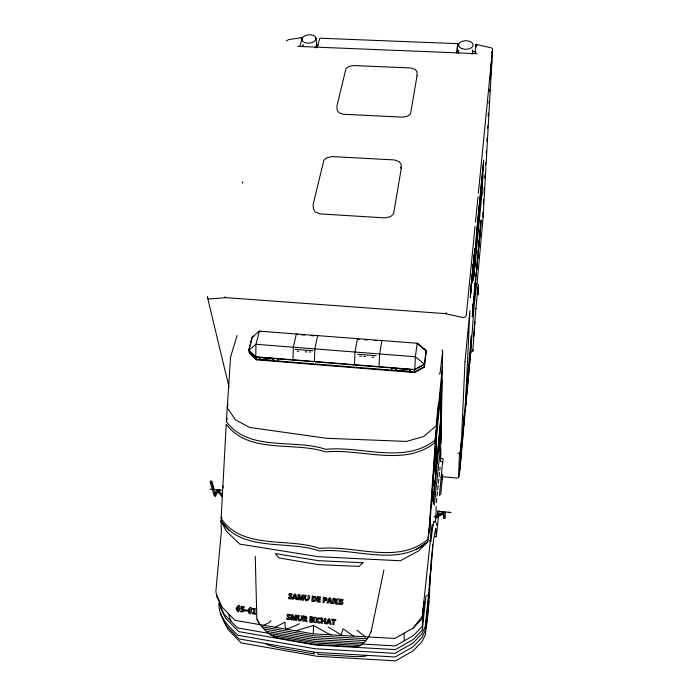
<?xml version="1.0" encoding="UTF-8"?>
<svg xmlns="http://www.w3.org/2000/svg" width="696" height="696" viewBox="0 0 696 696"><rect width="100%" height="100%" fill="white"/><g stroke="black" fill="none" stroke-linecap="round" stroke-linejoin="round"><path stroke-width="1.04" d="M431.564 506.74L431.581 503.652M432.277 501.329L432.338 492.725L436.453 435.026L441.316 390.665L440.507 422.037L437.845 453.192M432.512 491.402L432.634 500.798L432.842 499.902M431.015 527.646L430.946 536.277L432.216 524.48M436.175 468.66L436.601 433.338M436.027 516.223L436.148 506.357M435.87 471.601L436.375 436.131M219.127 603.771L224.26 614.333L237.51 627.914L314.818 641.364L395.25 645.949L413.337 635.657L422.255 626.426L424.073 601.353L422.194 618.761L413.154 628.079L394.832 638.458L313.339 633.865L313.487 625.399L295.852 630.846M440.881 449.111L440.716 458.507L442.978 458.707L442.9 462.144M440.994 443.117L442.639 351.428L442.038 349.905M442.282 479.727L442.334 477.334L440.855 477.195M442.647 474.333L440.716 494.795M445.388 512.021L445.127 518.537L443.77 518.398L444.013 511.891M317.306 47.18L319.777 38.21L457.75 43.665L457.289 52.861M292.973 359.788L293.312 347.2L296.357 333.984L297.897 334.558M473.576 302.856L473.55 303.969L473.854 297.096L472.932 310.52L473.672 299.715L473.393 304.222M470.713 290.841L470.653 294.147L471.418 282.933L470.957 290.971L471.209 285.673L471.148 286.796M314.444 361.511L314.853 348.887L317.68 335.62M479.005 245.053L478.961 246.236L479.309 239.172L477.821 258.451L478.587 248.42M434.226 536.564L436.34 536.773L435.774 528.621C428.588 561.211 431.372 595.315 426.135 627.957M432.573 549.005L432.747 544.707M354.49 364.713L355.021 352.037L357.448 338.674L359.04 339.483M435.94 434.382L436 433.008L434.887 442.743C403.637 467.329 361.355 448.233 325.676 451.939C293.973 441.16 249.029 454.688 226.226 424.221L221.137 518.459C242.6 550.223 288.214 537.225 319.647 548.439C354.986 544.898 397.486 564.987 427.979 539.296L429.084 529.221M475.916 47.459L476.047 44.396L490.697 47.676L492.02 48.189L492.559 49.268L486.043 165.161M441.847 476.656L456.985 478.065L458.473 477.517L459.517 452.948L460.352 451.408L461.578 438.289M459.821 470.174L461.396 442.525M460.195 466.146L464.502 414.32L464.006 424.917M470.705 290.885L470.322 297.505L470.861 288.692L470.8 291.737L470.87 290.502M379.059 366.679L379.668 353.968L381.852 340.544M471.671 280.932L471.262 287.796L472.393 273.754L472.262 274.842M471.671 283.585L472.567 271.527L472.175 278.252M472.192 275.607L471.992 279.714L472.114 278.417M474.193 255.797L474.246 254.762L474.324 256.285L474.785 248.246L473.88 260.8M441.22 414.303L439.733 437.662L433.234 504.113M466.329 398.738L466.477 395.58L466.015 400.591M467.138 381.947L466.511 390.247M472.697 272.414L473.045 267.499L472.993 268.691M472.828 269.752L472.897 268.308M472.888 271.022L472.949 269.848L472.488 275.146L473.193 264.689L473.132 265.889M473.584 263.297L473.532 264.428L473.785 261.766M473.637 262.731L473.993 256.963M474.054 256.398L474.107 255.258L473.845 257.92M475.124 285.665L475.072 287.378L476.029 274.033L475.847 275.947M474.176 270.579L473.872 275.703L474.411 267.725L474.368 268.63M470.009 358.927L470.609 351.028M470.87 341.84L470.705 345.164L471.14 340.457M470.47 354.377L471.41 335.733L466.659 386.993L465.763 405.22L470.444 354.247M477.447 259.625L476.925 267.951L477.465 261.557M477.604 258.695L477.178 264.645M483.52 162.76L483.546 161.898L480.075 197.56L479.309 212.115L482.824 175.696M475.794 278.513L475.438 283.837M479.875 236.562L480.597 225.513L480.301 228.601M482.006 191.687L481.85 193.679M482.885 212.219L483.102 217.474L477.03 284.133M483.346 203.885L483.581 199.717M484.068 190.913L484.251 187.676M484.79 177.941L484.973 174.696M485.46 166.048L485.634 162.803M486.182 153.068L486.295 150.91M486.843 141.175L487.026 137.93M487.565 128.203L487.687 126.037M488.227 116.31L488.409 113.065M488.949 103.33L489.07 101.172M489.61 91.437L489.732 89.271M490.332 78.465L490.454 76.299M491.054 65.485L491.176 63.327M491.724 53.592L491.837 51.426M483.102 217.474L485.93 167.171M473.323 264.506L473.254 266.472L473.55 263.48L473.08 268.691L473.402 263.384M458.473 477.517L459.282 476.003L470.74 352.159L473.985 307.467L476.647 283.35M474.515 292.172L474.428 293.686L474.524 289.988L473.854 300.715L475.185 282.959M474.855 287.657L474.933 286.291L474.602 292.746L475.542 279.166L475.272 284.768L475.394 283.629M470.74 352.159L472.819 351.193L474.863 321.717M429.101 529.926L436.131 431.015L435.078 440.142C403.802 464.702 361.529 445.631 325.841 449.338C294.121 438.576 249.203 452.113 226.365 421.68L230.541 357.187L237.101 335.507M476.49 234.978L475.777 248.846L479.17 213.646L479.927 199.1L476.543 234.143M478.848 246.149L479.126 241.695L478.735 247.906M432.703 486.687L437.279 424.403M473.263 264.68L473.402 262.74M476.455 234.778L476.49 234.256M481.832 194.401L483.668 160.097L476.603 232.76L474.785 268.16L481.797 194.436M476.656 269.874L476.864 266.246L476.099 276.747L477.056 263.497L476.516 268.847M432.486 551.154L429.127 590.382M473.741 336.429L475.498 313.505M481.815 194.193L481.632 196.838M429.745 523.27L430.398 515.083M473.445 262.81L473.785 258.668L473.489 262.262M435.931 432.503L442.36 366.766M476.551 271.223L476.351 273.424M475.507 313.713L475.933 308.432M473.628 276.495L473.75 275.12L473.445 280.218L473.915 272.841L473.672 275.599M475.925 308.894L477.43 292.076M472.819 351.193L472.975 349.435M477.343 260.034L477.795 255.267L477.352 261.4M480.231 230.002L480.292 229.341M480.179 232.76L480.24 232.107M482.693 178.106L475.655 251.23L474.916 266.377L474.985 265.829M491.863 60.682L490.236 78.918L491.637 64.597M471.575 281.332L471.966 277.269M473.793 259.06L473.845 258.494M471.549 283.559L471.827 280.079M473.785 261.2L474.019 259.364M475.072 226.374L466.285 315.349L465.302 316.985L463.501 317.594L444.848 313.591L226.139 297.671L209.078 298.984L207.669 298.166L207.408 296.496M475.472 222.285L477.987 196.89M478.343 193.236L492.559 49.268M477.291 294.017L478.396 284.473L477.952 294.773L478.187 286.961L477.621 290.641M438.445 403.123L436.122 425.891L423.855 436.418L406.586 441.412L326.598 438.289L249.629 427.457L235.465 419.819L227.244 407.786L227.905 404.646M434.922 481.797L440.377 422.637L441.151 392.527L440.829 393.727M429.258 592.078L425.23 630.445L421.933 637.553L413.102 646.758L395.206 656.989L315.619 652.378L239.111 638.937L225.982 625.391L220.893 614.864L220.693 612.758M437.366 514.814L437.819 510.499M439.411 495.387L442.656 461.744L440.394 461.535L440.559 452.156L439.22 451.13M428.866 601.187L425.378 634.5L422.115 641.555L413.372 650.682L395.659 660.843L316.863 656.25L241.086 642.887L228.07 629.445L223.016 618.979M436.34 536.773L438.471 516.328M438.697 514.17L439.028 510.942M430.954 534.859L422.289 616.221L413.154 628.079M436.314 502.66L436.775 498.353M437.001 496.196L437.462 491.889M437.688 489.74L438.149 485.425M438.376 483.276L438.837 478.97M439.072 476.812L439.524 472.506M439.759 470.357L440.098 467.12M435.331 522.365L435.896 516.98M429.641 584.657L425.221 626.696L421.898 633.83L413.015 643.069L394.997 653.353L314.897 648.742L237.901 635.257C229.036 626.661 218.135 616.882 218.962 603.371M434.295 505.174L440.664 446.171L441.829 379.668L436.679 426.779L429.423 532.101L429.65 530.048M221.789 517.833L221.006 520.956L226.235 531.091L239.737 544.098L318.455 556.704L400.365 560.758L418.748 550.78L427.796 541.845L430.38 518.25M429.989 526.95L430.441 522.827M432.764 501.512L434.922 480.901M474.977 53.601L476.047 44.396L477.36 44.901M475.507 53.601L475.751 51.556L472.54 51.426M442.639 351.428L439.95 373.996L439.306 373.952M480.249 232.412L481.127 219.945L479.24 243.287L480.11 230.872L479.648 237.11L479.918 233.412L479.866 236.64M426.074 353.681L426.065 350.619L417.191 343.25L259.39 331.148L252.204 337.142L248.759 350.219L249.385 353.237L256.372 359.832L414.685 372.551L424.36 367.166L426.074 353.133M456.515 52.844L457.75 43.665M401.27 168.476L393.553 213.829L390.621 216.613L384.992 217.891L320.073 213.898L315.192 211.984L313.487 208.957L313.043 205.024L323.84 160.271L326.781 157.74L332.175 156.565L394.415 159.941L399.286 161.689L401.174 164.508L401.27 168.476L400.33 167.066M371.072 632.046L383.914 569.928M221.137 518.459L221.624 516.519M210.409 480.788L210.088 481.997L214.238 495.952L215.525 496.074L217.718 491.698M226.365 421.68L227.209 418.54M302.586 46.562L303.169 44.57M299.793 46.467L302.421 37.523L288.605 39.611L286.247 40.994M242.373 183.17L242.774 181.865M341.127 635.431L343.006 628.732L353.577 636.135M370.951 631.881C368.036 638.754 362.129 648.072 353.22 646.636L315.427 644.479L278.722 638.067C269.317 636.57 260.878 626.818 256.833 618.996L255.267 556.417M443.77 518.398L443.082 513.622M214.864 493.116L216.995 489.575M215.612 494.125L217.526 491.037L222.276 496.178M270.918 620.588L269.5 622.328L263.775 625.304M359.641 356.161L361.459 356.3M363.79 356.483L365.426 356.483M372.09 357.144L373.909 357.283M313.339 633.865L235.048 620.336L221.65 606.66L216.186 593.497L215.891 590.956L221.432 530.752L221.006 520.956C242.434 552.755 288.066 539.774 319.49 550.997C354.664 547.369 397.051 567.588 427.431 542.045M415.834 549.64L427.796 541.845M435.4 518.45L443.039 513.726M435.4 517.693L443.1 512.969L443.909 516.406M424.36 366.627L414.677 372.012L256.259 359.301L249.272 352.698M256.372 359.832L255.763 356.813L255.98 344.276L415.364 356.77L424.351 364.121L414.642 369.524L255.763 356.813L248.759 350.219L255.98 344.276L259.39 331.148L261.217 331.748M428.588 594.732L425.926 596.211L422.289 630.176L413.424 639.372L395.459 649.612L315.54 645.035L238.711 631.62L225.53 618.091L220.432 607.565M433.947 516.937L442.891 512.247M254.014 336.212L252.204 337.142L248.811 350.462L255.815 357.065L414.642 369.767L424.351 364.373L426.065 350.619L417.191 343.25L415.364 356.77L414.685 372.551M275.094 627.261L285.064 622.189L285.029 626.417L286.291 629.193M299.245 623.79L290.493 627.853L285.16 629.001M297.088 351.097L298.732 351.358M305.257 351.741L306.892 352.002M309.337 352.063L310.573 352.054M367.375 655.38L364.974 656.276L356.674 656.676L318.185 654.44L317.611 652.5M457.985 453.505L459.517 452.948M444.848 313.591L446.658 312.983M335.255 601.44L336.125 601.005A1.409 1.357 69.8 0 0 336.473 600.378L335.89 598.821L332.966 598.299L332.531 603.502L333.68 603.632L334.15 601.675L335.481 603.832L338.848 604.198L339.274 598.995L337.282 598.778L336.847 603.98L335.255 601.457M300.985 37.906L302.421 37.523M316.115 45.092L318.272 45.179M297.853 46.388L477.004 53.679M367.227 638.78L313.713 635.761L261.94 626.8M365.417 640.546L314.087 637.64L264.393 629.027M360.598 645.583L315.123 642.921L271.066 635.309M363.843 642.452L314.453 639.511L266.672 631.342M301.49 334.863L304.648 335.107M310.964 335.594L314.122 335.837M364.608 339.709L367.819 339.961M374.231 340.448L377.441 340.701M294.974 349.331L313.061 350.758M357.666 354.264L376.049 355.708M448.433 512.317L451.008 512.543L438.941 511.377L440.977 511.595M217.161 489.871L221.311 490.254L210.105 489.184M331.522 634.891L327.633 633.377L313.487 625.399M265.533 643.582L268.482 645.079L276.999 647.419L314.348 653.996L313.678 652.039M342.319 635.5L328.216 627.061M224.712 296.844L226.139 297.671M429.467 540.688L430.894 541.732L432.486 528.281L434.034 521.069L434.243 522.043M356.952 630.306L365.444 636.797M426.074 350.871L418.061 344.015M218.422 490.445L222.25 494.212M217.778 491.811L222.494 496.935M221.267 521.208L229.297 530.587M216.482 596.02L221.65 606.66M257.102 619.17L259.478 624.556M484.007 192L484.477 193.088M228.314 613.463L230.855 621.093M215.525 496.074L211.401 482.119L211.723 480.919L214.272 489.592M207.669 298.166L229.001 386.976M436.262 522.835L436.757 525.245M259.138 357.335L259.582 359.562M273.119 358.449L273.528 360.685M277.956 358.84L278.348 361.067M222.755 485.747L223.025 487.835M316.019 38.141L316.637 44.709A7.038 4.15 -5.3 0 1 315.07 47.85M391.744 367.94L391.831 370.176M404.019 633.247L404.324 640.79M395.815 368.262L395.902 370.507M410.283 369.419L410.327 371.664M424.351 364.121L424.36 367.166M431.564 557.348A25.3 1.053 -85.1 0 1 431.25 562.142M431.102 564.238A25.3 1.053 -85.1 0 1 429.824 579.089M429.519 582.021A25.3 1.053 -85.1 0 1 429.119 585.684M316.419 45.692A7.03 4.15 -5.3 0 1 316.767 47.815M302.656 46.328A7.038 4.15 -5.3 0 1 302.734 45.24M458.394 53.401A7.195 4.289 -0.3 0 1 458.786 52.304M472.636 52.87A7.195 4.289 -0.3 0 1 472.749 53.983M472.123 49.764A7.212 4.289 -0.3 0 1 471.61 54.053M458.551 52.478A7.212 4.289 -0.3 0 1 458.838 50.26M342.937 602.875C343.354 605.128 338.517 605.137 339.457 602.893A2.262 2.184 69.2 0 0 340.448 603.502C343.859 604.032 335.411 597.507 343.015 599.517L342.919 600.596L341.745 600.109L340.849 600.535L342.937 602.875M472.567 312.147L472.793 310.851L472.332 316.828L473.237 303.769L472.567 312.147M326.99 598.934L326.337 600.526L324.275 600.787L324.127 602.579L322.988 602.458L323.423 597.264L326.041 597.655L326.99 598.934M290.197 617.996C290.615 620.24 285.812 620.24 286.752 618.005A2.245 2.166 73.8 0 0 287.735 618.613C291.102 619.144 282.767 612.637 290.284 614.646L289.928 615.542A2.393 2.305 73.7 0 0 289.031 615.238L288.188 615.908L290.197 617.996M291.972 597.281C292.39 599.517 287.596 599.534 288.527 597.298A2.245 2.166 74.6 0 0 289.51 597.908C292.868 598.429 284.551 591.957 292.05 593.949L291.963 595.028L290.798 594.532L289.91 594.967L291.972 597.281M316.515 620.214C315.662 622.476 320.421 624.59 320.369 621.885A2.427 2.34 70.7 0 1 319.438 622.102L318.037 621.511L317.898 619.57A1.505 1.453 70.7 0 1 318.524 618.892L320.595 619.17L320.691 618.048L317.872 617.978L316.515 620.214M315.332 598.586L314.801 600.135L313.035 600.404L313.313 597.116L314.792 597.516L315.332 598.586M316.532 598.464C316.941 601.109 313.87 602.075 311.817 601.231L312.252 596.037L315.653 596.768L316.532 598.464M438.959 447.841L438.924 450.312L440.394 434.73L438.959 447.841M304.735 598.238C304.865 603.406 311.26 599.648 309.163 595.706L308.032 595.576C309.485 601.353 303.743 600.613 306.136 595.367L304.996 595.245L304.735 598.238M297.914 618.413C298.036 623.59 304.43 619.84 302.342 615.882L301.203 615.76C302.656 621.545 296.914 620.78 299.306 615.542L298.166 615.421L297.914 618.413M464.98 361.824L461.083 449.451L465.659 400.27L469.904 310.634L464.98 361.824M478.5 248.663L478.204 252.544L478.5 248.663M292.233 615.734L291.92 619.953L290.902 619.84L291.346 614.655L292.999 614.838L293.903 618.796L295.461 615.116L297.079 615.299L296.635 620.484L295.513 620.362L295.922 616.151L294.19 620.214L293.268 620.11L292.268 615.742M299.054 595.576L298.749 599.787L297.723 599.682L298.166 594.497L299.828 594.68L300.733 598.63L302.281 594.95L303.908 595.132L303.465 600.309L302.342 600.187L302.743 595.985L301.02 600.039L300.089 599.935L299.089 595.585M244.044 610.14L243.939 610.897A1.749 1.662 79 0 1 243.295 611.775L241.042 611.871L240.485 611.593L240.886 610.757A2.271 2.149 79.1 0 0 241.73 611.097C243.713 611.236 242.556 608.608 240.955 609.331L241.373 606.251L244.296 606.747L244.157 607.738L242.234 607.408L242.077 608.513L243.504 608.991L244.044 610.14M249.055 610.435C249.76 616.839 251.395 604.311 249.055 610.435M237.345 608.443C238.041 614.82 239.676 602.318 237.345 608.443M333.132 620.293L332.775 624.556L333.923 624.686L334.28 620.423L335.724 620.588L335.811 619.631L331.766 619.179L331.688 620.136L333.132 620.293M303.439 616.012L302.995 621.206L304.135 621.328L304.613 619.379L305.927 621.528L307.232 621.676L305.701 619.162L306.571 618.709A1.401 1.349 72.1 0 0 306.919 618.091L306.344 616.534L303.439 616.012M304.5 617.013L304.378 618.457L305.474 618.361L305.596 617.308L304.5 617.013M310.138 616.76L309.703 621.954C311.59 623.677 315.479 620.702 312.548 619.457C315.366 618.335 311.843 615.943 310.138 616.76M311.025 619.849L310.912 621.223L312.165 621.171L312.252 620.171L311.025 619.849M311.208 617.752L311.103 618.979L312.173 618.927L312.243 618.013L311.208 617.752M313.983 621.519L313.913 622.433L315.897 622.65L316.332 617.448L314.348 617.23L313.983 621.519M317.576 596.62L317.141 601.814L320.177 602.144L320.256 601.196L318.359 600.987L318.464 599.804L320.116 599.987L320.195 599.038L318.542 598.856L318.637 597.699L320.421 597.89L320.499 596.942L317.576 596.62M321.578 618.039L321.143 623.242L322.283 623.372L322.465 621.25L324.562 621.485L324.388 623.607L325.537 623.738L325.972 618.527L324.823 618.405L324.649 620.475L322.553 620.24L322.726 618.17L321.578 618.039M324.493 598.282L324.353 599.9L325.502 599.822L325.606 598.603L324.493 598.282M334.036 599.308L333.915 600.752L335.02 600.657L335.141 599.595L334.036 599.308M236.161 608.269C239.407 619.962 242.452 597.786 236.161 608.269M247.872 610.27C251.134 621.989 254.17 599.761 247.872 610.27M245.07 609.94L244.948 610.784L246.967 611.132L247.08 610.279L245.07 609.94M252.892 608.608L252.752 609.592L253.91 609.531L253.44 612.976L252.344 612.784L252.213 613.75L255.562 614.324L255.693 613.359L254.605 613.167L255.241 608.513L252.892 608.608M417.043 75.725L410.579 113.718L407.934 116.058L402.801 117.163L343.328 114.248L338.822 112.682L337.212 110.168L336.89 106.218L345.938 68.695L348.6 66.555L353.533 65.528L410.744 67.982L415.242 69.417L417.008 71.766L417.043 75.725M329.73 598.882L328.904 601.031L330.2 601.17L329.756 598.891M328.99 619.805L328.164 621.954L329.469 622.102L329.025 619.805M294.947 595.08L294.13 597.22L295.417 597.359L294.982 595.089M328.582 601.901L328.129 603.023L326.894 602.884L329.173 597.89L330.53 598.038L331.896 603.432L330.652 603.302L330.391 602.101L328.582 601.901M327.842 622.824L327.39 623.947L326.154 623.807L328.434 618.805L329.791 618.953L331.165 624.373L329.921 624.234L329.652 623.033L327.842 622.824M293.808 598.09L293.355 599.195L292.129 599.065L294.399 594.088L295.748 594.236L297.096 599.613L295.861 599.473L295.6 598.282L293.808 598.09M362.955 562.725L359.101 566.37L318.446 564.639L278.974 557.957L275.285 553.572L318.446 560.68L362.955 562.725M272.736 358.631L259.599 357.579L259.956 359.388L273.067 360.432L272.736 358.631M409.848 369.602L396.259 368.515L396.32 370.324L409.892 371.412L409.848 369.602M304.5 42.456A7.082 4.141 -5.3 0 0 315.958 39.228A7.082 4.141 -5.3 0 0 306.518 35.226A7.082 4.141 -5.3 0 0 304.5 42.456M461.805 48.59A7.256 4.289 -0.4 0 0 473.089 45.283A7.256 4.289 -0.4 0 0 462.683 41.177A7.256 4.289 -0.4 0 0 461.805 48.59"/></g></svg>
